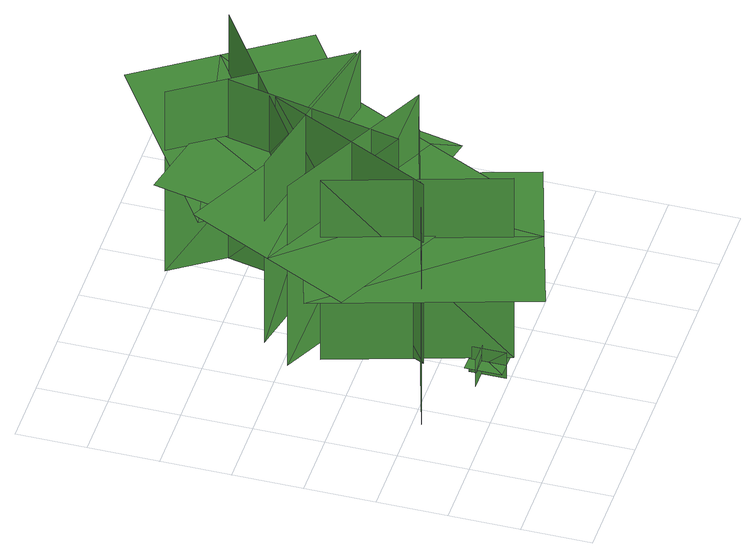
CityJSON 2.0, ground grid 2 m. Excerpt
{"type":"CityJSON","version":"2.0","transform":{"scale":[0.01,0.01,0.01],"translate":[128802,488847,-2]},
"CityObjects":{
"tree1":{"type":"SolitaryVegetationObject","geometry":[{"type":"MultiSurface","lod":"1","boundaries":[[[0,1,2]],[[0,2,3]],[[4,5,6]],[[4,6,7]],[[8,9,10]],[[8,10,11]],[[8,11,12]],[[8,12,13]]]}]},
"tree2":{"type":"SolitaryVegetationObject","geometry":[{"type":"MultiSurface","lod":"1","boundaries":[[[14,15,16]],[[14,16,17]],[[18,19,20]],[[18,20,21]],[[22,23,24]],[[22,24,25]],[[22,25,26]],[[22,26,27]]]}]},
"tree3":{"type":"SolitaryVegetationObject","geometry":[{"type":"MultiSurface","lod":"1","boundaries":[[[28,29,30]],[[28,30,31]],[[32,33,34]],[[32,34,35]],[[36,37,38]],[[36,38,39]],[[36,39,40]],[[36,40,41]]]}]},
"tree4":{"type":"SolitaryVegetationObject","geometry":[{"type":"MultiSurface","lod":"1","boundaries":[[[42,43,44]],[[42,44,45]],[[46,47,48]],[[46,48,49]],[[50,51,52]],[[50,52,53]],[[50,53,54]],[[50,54,55]]]}]},
"tree5":{"type":"SolitaryVegetationObject","geometry":[{"type":"MultiSurface","lod":"1","boundaries":[[[56,57,58]],[[56,58,59]],[[60,61,62]],[[60,62,63]],[[64,65,66]],[[64,66,67]],[[64,67,68]],[[64,68,69]]]}]}
},
"vertices":[
[390,212,118],[390,316,118],[390,316,29],[390,212,29],[348,212,75],[348,316,75],[434,316,75],[434,212,75],[335,282,75],[335,282,119],[441,282,119],[441,282,75],[441,282,30],[335,282,30],
[598,516,78],[598,516,698],[87,359,698],[87,359,78],[423,201,78],[423,201,698],[271,693,698],[271,693,78],[446,125,497],[702,203,497],[513,816,497],[257,738,497],[1,659,497],[190,46,497],
[326,423,83],[326,423,703],[563,903,703],[563,903,83],[217,768,83],[217,768,703],[679,539,703],[679,539,83],[146,803,502],[27,563,502],[603,279,502],[721,519,502],[840,759,502],[265,1043,502],
[293,855,81],[293,855,701],[815,741,701],[815,741,81],[601,1044,81],[601,1044,701],[491,541,701],[491,541,81],[618,1122,499],[356,1179,499],[220,552,499],[481,495,499],[743,438,499],[879,1065,499],
[509,1194,75],[509,1194,695],[810,752,695],[810,752,75],[863,1120,75],[863,1120,695],[436,830,695],[436,830,75],[929,1164,494],[778,1385,494],[247,1025,494],[398,804,494],[548,582,494],[1079,943,494]
]}
